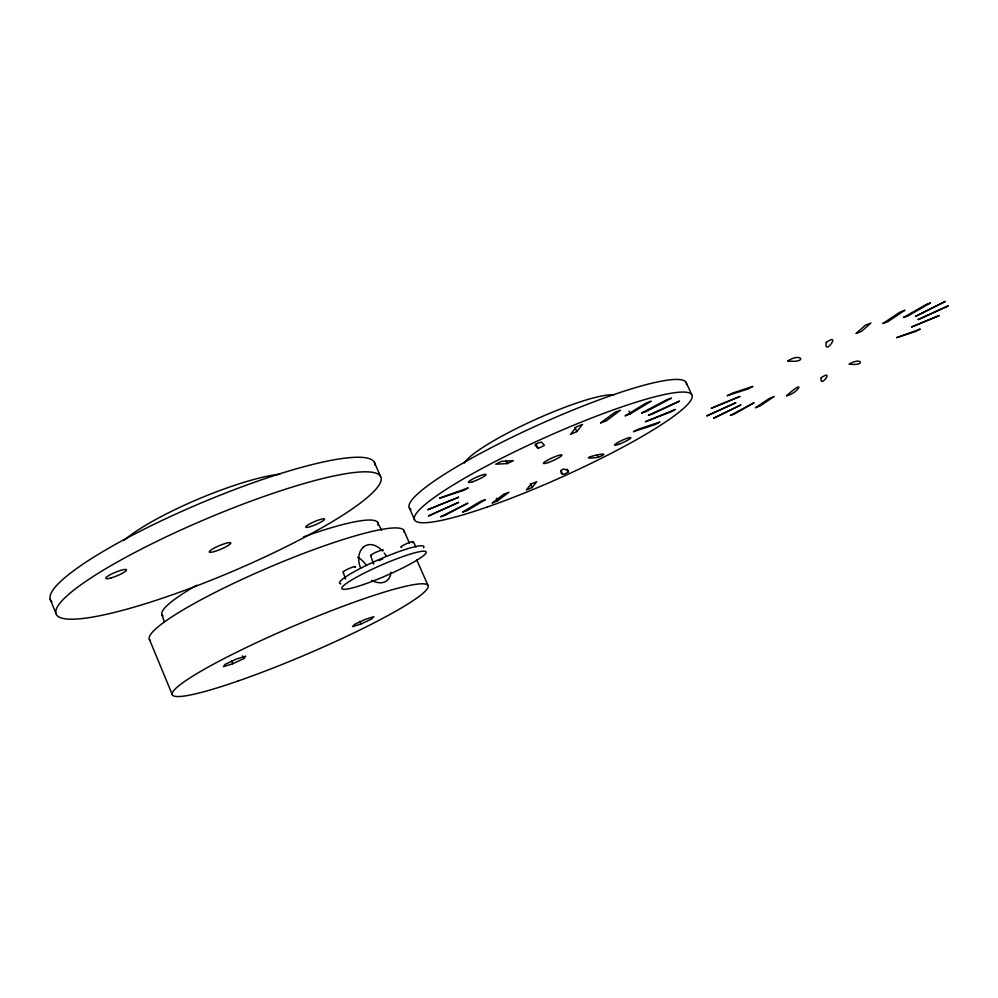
<?xml version="1.0" encoding="UTF-8"?>
<svg xmlns="http://www.w3.org/2000/svg" width="998" height="998" viewBox="0 0 998 998"><rect width="100%" height="100%" fill="white"/><g stroke="black" fill="none" stroke-linecap="round" stroke-linejoin="round"><path stroke-width="1.5" d="M568.448 471.692C557.346 480.512 559.841 462.773 568.448 471.692L567.301 469.16M243.874 658.543L245.695 656.197L236.326 659.092L225.149 664.331L223.44 666.639L232.796 663.745L243.874 658.543L242.352 655.836M532.121 487.511L536.674 481.747L531.086 484.018L526.383 489.968L532.121 487.511L530.412 483.718M576.819 431.598L582.52 424.399L576.283 426.907L570.532 434.404L576.819 431.598L574.898 427.381M363.284 547.278L362.386 548.164A20.596 15.269 58.1 0 0 359.717 552.755L359.292 554.115A20.459 15.806 57.2 0 0 360.665 568.111M497.54 500.796L508.98 492.276L503.84 494.185L492.139 503.029L497.54 500.796L496.405 498.239M536.038 444.098L534.953 445.083L538.234 448.401L544.484 445.382L541.465 442.089L538.221 442.987L536.038 444.098L538.047 448.351M630.299 413.896L651.207 401.171L645.931 403.155L625.047 415.867L630.299 413.896L629.027 411.126M360.827 624.049L371.456 619.097L373.863 616.664L365.555 619.234L354.826 624.237L352.519 626.619L360.827 624.049L359.767 621.33M598.176 457.346C620.232 448.464 567.575 461.151 598.176 457.346L597.016 454.801M507.308 463.559L513.421 460.664L501.47 461.338L495.707 464.195L507.308 463.559L506.048 460.752M357.646 557.246L358.818 557.907A20.409 12.388 60.9 0 1 362.349 560.614L363.472 561.712A20.122 11.415 61.4 0 1 366.491 565.504M413.259 541.777L415.991 547.004M377.518 522.303L381.635 530.3M686.05 382.359L691.726 394.534M560.951 470.532L562.672 474.324M409.342 507.882L414.657 519.97M374.4 462.411L380.587 476.545M403.891 530.462L409.43 543.099M416.815 559.965L427.893 585.252M149.388 639.331L172.317 694.733M50.174 599.237L56.025 613.62M231.673 660.851L232.796 663.745M370.607 555.574L373.626 564.02M343.1 572.079L345.558 579.015M161.851 614.519L164.283 621.629M411.014 509.516A151.933 22.355 -24.3 0 1 536.862 425.585A151.933 22.355 -24.3 0 1 686.524 384.567M464.394 463.06A84.169 12.999 -24.3 0 1 533.518 420.383A84.169 12.999 -24.3 0 1 613.633 394.934M149.9 640.142A138.423 19.274 -23.1 0 1 271.169 566.477A138.423 19.274 -23.1 0 1 404.252 532.358M303.604 536.849A117.302 17.315 -23.1 0 1 377.793 524.936M162.923 615.903A117.302 17.315 -23.1 0 1 196.768 585.202M363.272 547.253A20.546 14.558 58.9 0 1 367.464 544.945A20.546 13.835 59.6 0 1 372.316 544.783L373.576 545.095A20.596 13.124 60.2 0 1 378.579 547.553L379.776 548.463A20.447 12.25 60.8 0 1 382.072 550.572M384.205 553.042A20.447 12.25 60.8 0 1 386.114 555.774M390.867 572.278A20.447 12.25 60.8 0 1 390.729 573.613L390.48 574.885A20.596 13.124 60.2 0 1 388.409 579.189L387.648 580.025A20.546 13.835 59.6 0 1 383.694 582.296A20.546 14.558 58.9 0 1 378.641 582.67L377.256 582.445A20.596 15.269 58.1 0 1 371.68 580.349M124.002 540.392A97.405 17.715 -22.8 0 1 197.592 499.387A97.405 17.715 -22.8 0 1 279.789 474.187M51.884 601.769A175.985 30.514 -22.9 0 1 200.236 503.354A175.985 30.514 -22.9 0 1 375.086 465.367M340.842 583.892A45.933 5.926 -23.5 0 1 378.604 559.753A45.933 5.926 -23.5 0 1 423.601 547.752M343.599 572.191A6.811 0.911 -23.4 0 1 349.537 568.311A6.811 0.911 -23.4 0 1 354.926 567.463M379.04 560.614A7.522 0.986 -23.5 0 1 380.238 560.078M381.448 559.579A7.522 0.986 -23.5 0 1 382.621 559.117M371.605 555.661A6.911 0.936 -23.5 0 1 372.666 553.915A6.911 0.936 -23.5 0 1 380.837 550.385A6.911 0.936 -23.5 0 1 382.571 550.921M401.695 547.266A6.811 0.911 -23.6 0 1 402.855 545.519A6.811 0.911 -23.6 0 1 410.902 542.039A6.811 0.911 -23.6 0 1 412.498 542.6M373.202 563.483A6.712 0.886 -23.5 0 1 373.664 562.959M440.617 516.715L444.971 515.342L467.912 503.154L440.617 516.715M645.494 421.692L671.479 411.638L675.334 409.367L645.494 421.692M945.268 301.458L915.515 316.391L945.268 301.458M755.511 407.658L760.077 405.961L774.124 396.53L769.508 398.352L755.511 407.658M821.217 377.681C819.084 389.569 835.326 368.137 821.217 377.681M826.282 342.414C823.525 356.985 842.225 331.386 826.282 342.414M711.387 408.257L739.78 396.505L711.387 408.257M787.834 360.914C807.981 363.459 801.706 352.007 787.834 360.914M428.504 515.954L458.593 502.406L428.504 515.954M918.21 319.572L948.1 305.937L918.21 319.572M633.555 431.623L655.274 424.537L659.903 422.029L638.121 429.265L633.555 431.623M882.981 323.439L887.871 321.643L904.899 310.241L899.897 312.187L882.981 323.439M730.449 415.368L734.316 414.095L754.051 402.718L730.449 415.368M849.286 364.183C866.364 366.241 861.673 356.336 849.286 364.183M641.539 413.035L645.793 411.762L671.454 398.14L667.126 399.587L641.539 413.035M727.38 395.657L748.176 388.908L752.891 386.388L732.008 393.287L727.38 395.657M427.917 509.666L458.556 497.254L427.917 509.666M713.645 418.249L740.765 404.963L713.645 418.249M911.623 326.982L939.28 315.53L911.623 326.982M903.539 317.439L907.469 316.191L930.523 302.93L926.456 304.34L903.539 317.439M600.671 422.853L606.036 421.031L620.482 410.166L614.955 412.324L600.671 422.853M648.5 415.106L651.669 414.357L679.551 401.121L648.5 415.106M462.71 512.011L467.027 510.689L485.327 499.699L480.849 501.183L462.71 512.011M439.607 498.152L463.683 490.405L468.237 487.885L439.607 498.152M706.971 415.829L735.713 402.818L706.971 415.829M786.611 395.757C798.388 393.349 806.846 377.194 786.611 395.757M896.778 337.611L915.515 331.536L920.256 329.053L896.778 337.611M856.222 333.357L861.686 331.274L870.955 323.003L865.254 325.298L856.222 333.357M618.71 444.297A8.97 1.21 -24.5 0 0 630.848 437.71A8.97 1.21 -24.5 0 0 618.461 442.114A8.97 1.21 -24.5 0 0 618.71 444.297M487.573 506.897A152.083 21.457 -24.2 0 0 692.113 395.532A152.083 21.457 -24.2 0 0 480.026 469.559A152.083 21.457 -24.2 0 0 487.573 506.897M472.466 481.772A9.606 1.41 -24 0 0 486.001 474.686A9.606 1.41 -24 0 0 473.189 478.791A9.606 1.41 -24 0 0 472.466 481.772M548.401 462.473A10.117 1.422 -24.2 0 0 561.961 455.076A10.117 1.422 -24.2 0 0 547.815 460.028A10.117 1.422 -24.2 0 0 548.401 462.473M238.011 681.023A139.021 15.519 -23.1 0 0 428.142 585.976A139.021 15.519 -23.1 0 0 234.355 653.366A139.021 15.519 -23.1 0 0 238.011 681.023M214.869 551.42A11.702 1.946 -22.9 0 0 230.825 542.999A11.702 1.946 -22.9 0 0 214.345 548.002A11.702 1.946 -22.9 0 0 214.869 551.42M142.851 604.514A176.184 29.291 -22.9 0 0 381.111 477.892A176.184 29.291 -22.9 0 0 131.574 554.214A176.184 29.291 -22.9 0 0 142.851 604.514M310.665 526.532A10.267 1.634 -23.3 0 0 324.55 519.097A10.267 1.634 -23.3 0 0 310.104 523.701A10.267 1.634 -23.3 0 0 310.665 526.532M110.828 578.004A11.265 1.946 -22.4 0 0 126.534 569.97A11.265 1.946 -22.4 0 0 110.89 574.361A11.265 1.946 -22.4 0 0 110.828 578.004M363.534 584.516A45.958 5.801 -23.5 0 0 426.221 552.193A45.958 5.801 -23.5 0 0 362.262 574.124A45.958 5.801 -23.5 0 0 363.534 584.516"/></g></svg>
